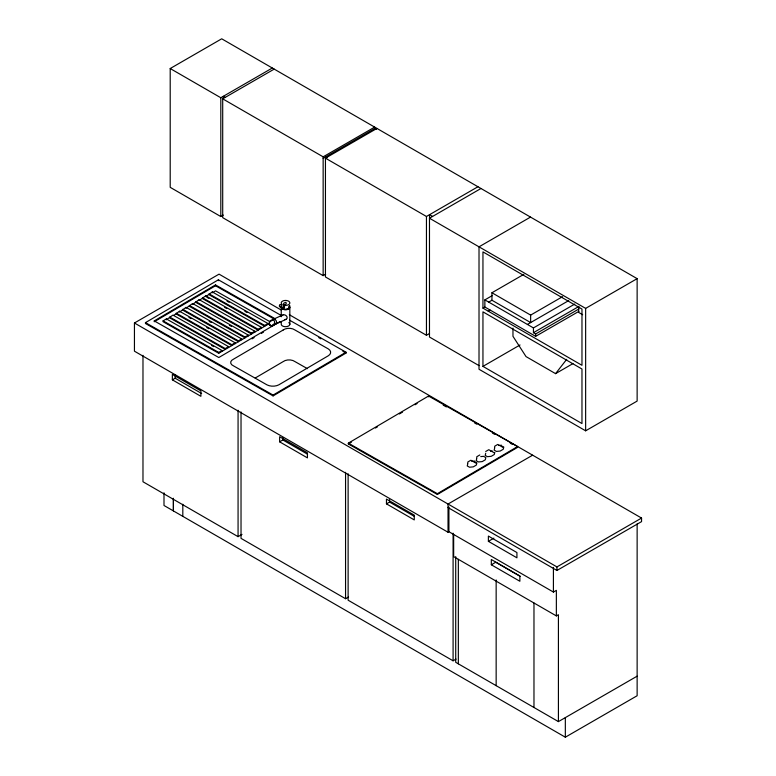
<?xml version="1.0" encoding="UTF-8"?>
<svg xmlns="http://www.w3.org/2000/svg" width="776" height="776" viewBox="0 0 776 776"><rect width="100%" height="100%" fill="white"/><g stroke="black" fill="none" stroke-linecap="round" stroke-linejoin="round"><path stroke-width="1.16" d="M287.168 308.906A3.89 2.241 0 0 0 289.176 307.645L289.351 305.783M281.213 306.656A4.326 2.503 0 0 0 283.046 308.926L285.151 309.362A4.326 2.503 0 0 0 289.594 307.733L289.787 305.647M467.792 463.747L467.249 465.93L469.519 467.22L473.282 466.861L476.328 465.066L476.881 462.894L474.611 461.604M476.765 458.48L476.212 460.663L478.482 461.953L482.245 461.594L485.301 459.799L485.854 457.627L483.574 456.337L480.751 456.598M485.727 453.213L485.184 455.396L487.454 456.676L491.218 456.327L494.264 454.532L494.816 452.35M494.7 447.946L494.147 450.119L496.417 451.409L500.18 451.06L503.236 449.265L503.789 447.083L502.276 446.229M282.231 315.657C284.094 312.68 289.681 317.51 285.995 319.382L275.17 324.339M283.405 307.053L284.472 307.199L284.472 305.23L283.473 304.987L283.405 307.053L284.472 307.199L284.472 305.23M512.965 328.112L512.965 336.299L526.031 356.591L555.558 373.644L566.693 359.346M270.009 321.254C271.212 319.246 274.917 319.605 274.617 322.321A4.937 4.045 -12.6 0 1 273.695 324.581C272.492 326.58 268.777 326.221 269.078 323.505A4.937 4.045 -12.6 0 1 270.009 321.254M289.516 320.168L346.009 352.217L346.009 353.07L273.084 395.915L145.451 323.495L145.451 322.641L218.376 279.806L281.145 315.415M215.505 284.908L215.505 285.762L154.249 321.749L154.249 320.905L215.505 284.908L274.859 318.587M269.602 323.398L218.735 353.284L163.076 321.71L163.076 320.857L166.365 318.926L222.014 350.51L222.014 351.353M166.365 318.926L166.365 319.78L172.922 315.075L228.581 346.649L228.581 347.502M173.746 315.444L179.489 311.215L235.147 342.798L235.147 343.642M179.489 311.215L179.489 312.068L186.046 307.364L241.705 338.937L241.705 339.791M186.046 307.364L186.046 308.208L192.613 303.503L248.271 335.087L248.271 335.93M192.613 303.503L192.613 304.357L199.18 299.652L254.829 331.226L254.829 332.079M199.18 299.652L199.18 300.496L205.737 295.792L261.396 327.375L261.396 328.219M205.737 295.792L205.737 296.645L212.304 291.941L267.962 323.514L267.962 324.368M218.735 353.284L218.735 352.43L222.014 350.51M169.643 317.85L225.302 349.433L225.302 348.579L228.581 346.649M176.201 313.999L231.859 345.572L231.859 344.719L235.147 342.798M182.767 310.138L238.426 341.712L238.426 340.868L241.705 338.937M189.334 306.287L244.993 337.861L244.993 337.007L248.271 335.087M195.891 302.427L251.55 334L251.55 333.156L254.829 331.226M202.458 298.576L258.117 330.149L258.117 329.296L261.396 327.375M209.025 294.715L264.674 326.289L264.674 325.445L267.962 323.514M280.068 321.545L218.813 357.532L154.249 320.905M252.035 338.86L254.111 337.638M261.376 333.37L263.462 332.147M255.246 378.009L283.143 361.626A7.353 4.249 0 0 1 294.909 361.567L307.432 368.668M273.084 395.915L273.084 395.062L346.009 352.217M348.337 443.154L428.556 396.032L517.602 446.549L517.602 447.345L437.383 494.477L348.337 443.95L348.337 443.154L437.383 493.681L517.602 446.549M348.337 443.95L351.46 442.116M375.419 428.032L377.505 426.81M399.378 413.957L402.511 412.124M415.005 404.781L417.09 403.549M479.81 454.959L476.765 456.754L476.765 457.908M485.727 451.486L488.783 449.692L494.264 452.806M223.313 215.107L220.811 216.552L170.206 187.336L170.206 68.531L221.703 38.8L637.135 278.652L637.135 401.085L585.637 430.816L479.015 369.26L479.015 246.826L530.512 217.096M170.206 68.531L220.811 97.747L272.308 68.016M325.648 274.2L323.146 275.635L222.702 217.649L222.702 98.843L274.2 69.112M222.702 98.843L323.146 156.839L374.653 127.109L374.653 128.632L323.146 158.362M429.535 333.496L426.451 335.28L325.445 276.964L325.445 158.159L376.942 128.428M637.135 676.168L558.419 721.612L558.419 614.718L556.363 615.911L556.363 590.361L553.414 592.059L448.916 531.725L448.033 532.239L134.442 351.188L134.442 322.991L219.055 274.141L280.931 309.866M325.445 158.159L426.451 216.475L477.948 186.744M479.015 365.622L429.477 337.026L429.477 218.231L480.984 188.49M172.359 379.833L200.897 396.313L200.897 390.881L172.359 374.401L172.359 379.833L175.153 378.222L201.653 393.519M491.945 292.756L530.638 315.105L530.638 322.574L491.945 300.234L491.945 292.756L523.878 274.326M579.032 311.292L535.644 336.338L484.864 307.024L484.864 299.885L492.091 295.704M488.705 302.106L491.945 300.234M482.953 308.13L581.971 365.302L581.971 309.061L482.953 251.89L482.953 308.13L484.864 307.024M488.25 311.186L490.16 310.08M279.622 441.825L307.432 457.879L307.432 452.786L279.622 436.733L279.622 441.825L282.862 439.963L307.577 454.232M530.638 315.105L562.571 296.665M527.408 324.446L568.75 300.574M484.864 299.885L533.442 327.928L574.764 304.066M533.442 327.928L533.442 332.681L578.896 306.442M533.442 332.681L535.644 333.961L579.032 308.906M482.953 366.379L581.971 423.55L581.971 369.017L482.953 311.845L482.953 366.379L520.027 344.971M429.477 218.231L585.637 308.382L637.135 278.652M142.978 355.34L142.978 481.76L238.067 536.662L242.015 534.383M555.558 373.644L572.95 363.605M386.458 503.857L414.268 519.91L414.268 515.148L386.458 499.094L386.458 503.857L389.552 502.072L414.268 516.341M532.637 455.182L448.033 504.031L448.033 532.239M241.026 411.949L241.026 538.369L345.562 598.723L348.531 597.016M488.385 541.338L516.923 557.818L516.923 552.551L488.385 536.07L488.385 541.338L493.895 538.146M491.324 564.783L519.872 581.263L519.872 575.996L491.324 559.515L491.324 564.783L495.738 562.231L520.201 576.364M134.442 322.991L556.945 566.917L641.558 518.067L641.558 521.617L556.945 570.467L448.033 507.582L448.916 507.067L448.916 531.725M348.123 473.777L348.123 600.207L453.087 660.803L456.055 659.096M163.998 492.818L163.998 505.486L565.335 737.2L637.135 695.742L637.135 523.907M272.812 319.528L282.92 314.91M283.492 305.152L285.471 304.638A6.654 3.841 0 0 0 286.228 303.435L285.927 302.291L284.123 302.999A6.654 3.841 0 0 0 283.541 303.785M285.995 319.382L284.647 319.644M273.54 325.008L274.015 324.814L271.716 325.571M498.696 445.482L501.519 445.22M490.665 451.244L492.547 451.06M471.789 461.293L474.611 461.031M270.339 324.785L269.631 324.96L270.591 325.464M272.221 325.542L273.666 325.396M284.414 305.317L285.151 305.414A4.326 2.503 0 0 0 289.787 302.495A4.326 2.503 0 0 0 283.696 300.661A4.326 2.503 0 0 0 282.212 304.531M271.096 325.59L272.735 325.794L270.795 325.59M443.222 405.14L446.365 406.925M474.65 422.978L476.745 424.162M492.459 433.076L494.555 434.269M510.268 443.183L512.364 444.376M318.81 337.638L320.905 338.821M342.876 351.285L346.009 353.07M503.236 447.539L497.755 444.425L494.7 446.219L494.7 447.364M215.505 285.762L274.859 319.44M270.194 321.836L215.582 290.864L212.304 292.785L212.304 291.941M227.009 301.127L229.104 302.32M244.857 311.254L246.952 312.447M209.025 293.861L264.674 325.445M206.794 297.237L208.889 298.43M224.642 307.364L226.737 308.557M202.458 297.722L258.117 329.296M195.891 301.573L251.55 333.156M476.328 463.34L470.848 460.236L467.792 462.021L467.792 463.175M229.366 325.212L231.471 326.395M189.334 305.434L244.993 337.007M209.151 321.322L211.256 322.506M182.767 309.294L238.426 340.868M188.937 317.433L191.041 318.626M206.794 327.559L208.889 328.752M176.201 313.145L231.859 344.719M169.643 317.006L225.302 348.579M211.518 345.398L213.613 346.591M163.076 320.857L218.735 352.43M145.451 322.641L273.084 395.062M374.653 128.632L376.176 129.514M432.571 216.446L429.535 214.69L429.535 218.328M225.205 97.398L223.313 96.311L223.313 98.727M325.648 156.917L327.181 157.809M582.65 314.716L578.576 312.369L578.576 306.404M289.322 314.707L641.558 518.067M556.363 615.911L453.659 556.615L453.659 534.548M558.419 721.612L455.716 662.316L455.716 556.625M585.637 308.382L585.637 430.816M565.335 717.625L565.335 737.2M556.945 566.917L556.945 570.467M553.414 567.411L553.414 592.059M535.644 333.961L535.644 336.338M533.975 603.01L533.975 707.499M496.155 579.973L496.155 685.664M458.344 559.341L458.344 663.839M453.087 533.18L453.087 660.803M437.383 493.681L437.383 494.477M428.556 396.032L428.556 396.817M426.451 216.475L426.451 335.28M389.552 499.695L389.552 502.072M345.562 472.303L345.562 598.723M323.146 156.839L323.146 275.635M289.826 307.509L289.826 324.436M282.862 437.916L282.862 439.963M281.232 316.753L281.232 307.083A4.317 2.493 0 0 0 286.276 309.75A4.317 2.493 0 0 0 289.438 306.239M281.232 321.584L281.232 323.999A4.317 2.493 0 0 0 286.829 326.599A4.317 2.493 0 0 0 288.837 322.612M238.067 410.232L238.067 536.662M220.811 97.747L220.811 216.552M218.376 279.806L218.376 280.65M182.816 504.245L182.816 516.35M175.153 374.954L175.153 378.222M173.417 498.26L173.417 510.928L173.397 498.813M289.05 306.345A3.89 2.241 0 0 1 286.208 309.508A3.89 2.241 0 0 1 281.659 307.102M284.2 308.984A3.89 2.241 0 0 1 281.659 306.675M272.269 319.906A2.677 2.522 66.1 0 1 276.469 321.477A2.677 2.522 66.1 0 1 273.23 324.426M271.561 321.031A2.677 2.522 66.1 0 1 271.842 320.41M279.981 304.861L279.719 305.133A2.221 1.833 -13.2 0 0 279.311 306.161L280.194 307.228L281.416 306.607A2.221 1.833 -13.2 0 0 281.814 305.579L281.232 304.57L279.981 304.861M283.143 330.023L233.547 359.152A7.353 4.249 0 0 0 233.654 365.952L267.051 384.896A8.711 5.025 0 0 0 278.817 384.838L328.403 355.709A8.711 5.025 0 0 0 328.306 348.909L294.909 329.965A7.353 4.249 0 0 0 283.143 330.023"/></g></svg>
